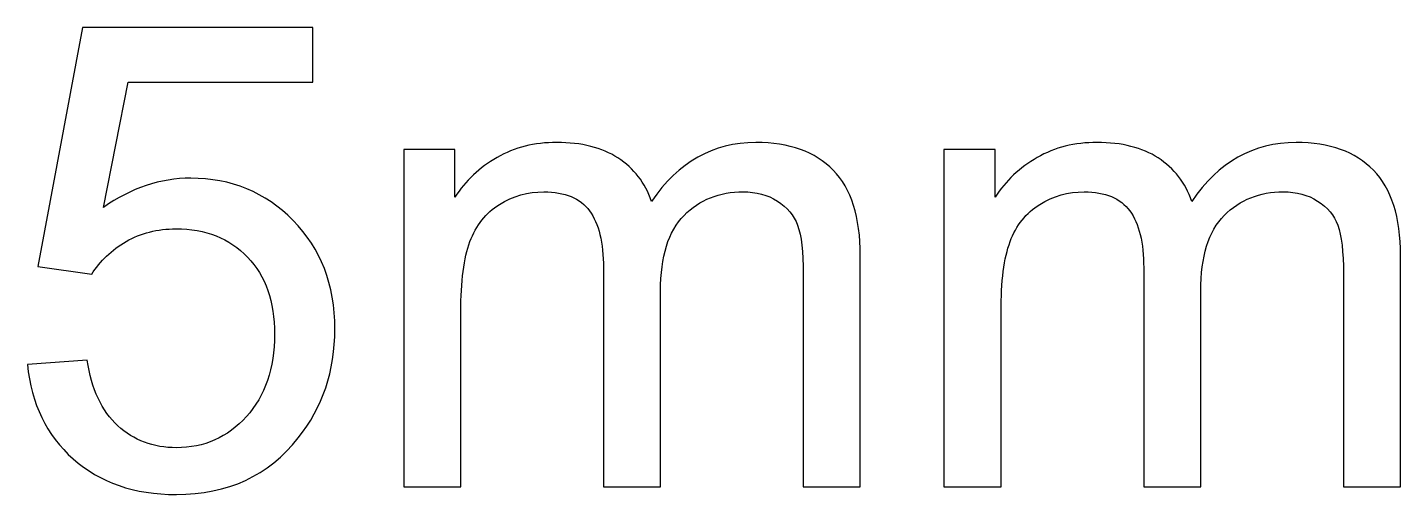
# Model space of a CAD drawing. Extents: x -181 to 112, y -145 to 119.
# Drawn here: x -180.8 to -89.3, y -38 to -7 of the extents above; entities that cross this region are included whole.
import ezdxf

# ---------------------------------------------------------------- set-up
doc = ezdxf.new("R2010")
doc.units = 0
doc.layers.add('LABELS', color=7, linetype='CONTINUOUS')

msp = doc.modelspace()

# ---------------------------------------------------------------- linework, layer by layer
at = {"layer": 'LABELS', "color": 250}
for points, knots in [([(-180.7534, -29.3993), (-180.7534, -29.3993), (-176.7804, -29.097), (-176.7804, -29.097), (-176.4853, -31.0332), (-175.8016, -32.4871), (-174.7363, -33.4659), (-173.6711, -34.4376), (-172.3684, -34.927), (-170.8353, -34.927), (-168.9855, -34.927), (-167.4381, -34.236), (-166.1785, -32.8613), (-164.9262, -31.4794), (-164.3, -29.6513), (-164.3, -27.3768), (-164.3, -25.2104), (-164.8974, -23.5046), (-166.0994, -22.2522), (-167.3013, -20.9999), (-168.892, -20.3737), (-170.8713, -20.3737), (-172.1021, -20.3737), (-173.2033, -20.6544), (-174.1821, -21.2158), (-175.1538, -21.7772), (-175.9167, -22.5041), (-176.4781, -23.3966), (-176.4781, -23.3966), (-180.0625, -22.8784), (-180.0625, -22.8784), (-180.0625, -22.8784), (-177.0827, -6.9864), (-177.0827, -6.9864), (-177.0827, -6.9864), (-161.7521, -6.9864), (-161.7521, -6.9864), (-161.7521, -6.9864), (-161.7521, -10.6139), (-161.7521, -10.6139), (-161.7521, -10.6139), (-174.0526, -10.6139), (-174.0526, -10.6139), (-174.0526, -10.6139), (-175.7008, -18.9558), (-175.7008, -18.9558), (-173.851, -17.653), (-171.9077, -17.0053), (-169.878, -17.0053), (-167.1862, -17.0053), (-164.9118, -17.9409), (-163.062, -19.8123), (-161.2123, -21.6836), (-160.2838, -24.0876), (-160.2838, -27.0242), (-160.2838, -29.824), (-161.0971, -32.2423), (-162.7237, -34.2792), (-164.703, -36.784), (-167.4093, -38.0363), (-170.8353, -38.0363), (-173.6423, -38.0363), (-175.9311, -37.2446), (-177.7089, -35.6683), (-179.4867, -34.0921), (-180.5015, -32.0048), (-180.7534, -29.3993)], [0, 0, 0, 0, 0.0454545, 0.0454545, 0.0454545, 0.0909091, 0.0909091, 0.0909091, 0.1363636, 0.1363636, 0.1363636, 0.1818182, 0.1818182, 0.1818182, 0.2272727, 0.2272727, 0.2272727, 0.2727273, 0.2727273, 0.2727273, 0.3181818, 0.3181818, 0.3181818, 0.3636364, 0.3636364, 0.3636364, 0.4090909, 0.4090909, 0.4090909, 0.4545455, 0.4545455, 0.4545455, 0.5, 0.5, 0.5, 0.5454545, 0.5454545, 0.5454545, 0.5909091, 0.5909091, 0.5909091, 0.6363636, 0.6363636, 0.6363636, 0.6818182, 0.6818182, 0.6818182, 0.7272727, 0.7272727, 0.7272727, 0.7727273, 0.7727273, 0.7727273, 0.8181818, 0.8181818, 0.8181818, 0.8636364, 0.8636364, 0.8636364, 0.9090909, 0.9090909, 0.9090909, 0.9545455, 0.9545455, 0.9545455, 1, 1, 1, 1]), ([(-180.7534, -29.3993), (-180.7534, -29.3993), (-176.7804, -29.097), (-176.7804, -29.097), (-176.4853, -31.0332), (-175.8016, -32.4871), (-174.7363, -33.4659), (-173.6711, -34.4376), (-172.3684, -34.927), (-170.8353, -34.927), (-168.9855, -34.927), (-167.4381, -34.236), (-166.1785, -32.8613), (-164.9262, -31.4794), (-164.3, -29.6513), (-164.3, -27.3768), (-164.3, -25.2104), (-164.8974, -23.5046), (-166.0994, -22.2522), (-167.3013, -20.9999), (-168.892, -20.3737), (-170.8713, -20.3737), (-172.1021, -20.3737), (-173.2033, -20.6544), (-174.1821, -21.2158), (-175.1538, -21.7772), (-175.9167, -22.5041), (-176.4781, -23.3966), (-176.4781, -23.3966), (-180.0625, -22.8784), (-180.0625, -22.8784), (-180.0625, -22.8784), (-177.0827, -6.9864), (-177.0827, -6.9864), (-177.0827, -6.9864), (-161.7521, -6.9864), (-161.7521, -6.9864), (-161.7521, -6.9864), (-161.7521, -10.6139), (-161.7521, -10.6139), (-161.7521, -10.6139), (-174.0526, -10.6139), (-174.0526, -10.6139), (-174.0526, -10.6139), (-175.7008, -18.9558), (-175.7008, -18.9558), (-173.851, -17.653), (-171.9077, -17.0053), (-169.878, -17.0053), (-167.1862, -17.0053), (-164.9118, -17.9409), (-163.062, -19.8123), (-161.2123, -21.6836), (-160.2838, -24.0876), (-160.2838, -27.0242), (-160.2838, -29.824), (-161.0971, -32.2423), (-162.7237, -34.2792), (-164.703, -36.784), (-167.4093, -38.0363), (-170.8353, -38.0363), (-173.6423, -38.0363), (-175.9311, -37.2446), (-177.7089, -35.6683), (-179.4867, -34.0921), (-180.5015, -32.0048), (-180.7534, -29.3993)], [0, 0, 0, 0, 0.0454545, 0.0454545, 0.0454545, 0.0909091, 0.0909091, 0.0909091, 0.1363636, 0.1363636, 0.1363636, 0.1818182, 0.1818182, 0.1818182, 0.2272727, 0.2272727, 0.2272727, 0.2727273, 0.2727273, 0.2727273, 0.3181818, 0.3181818, 0.3181818, 0.3636364, 0.3636364, 0.3636364, 0.4090909, 0.4090909, 0.4090909, 0.4545455, 0.4545455, 0.4545455, 0.5, 0.5, 0.5, 0.5454545, 0.5454545, 0.5454545, 0.5909091, 0.5909091, 0.5909091, 0.6363636, 0.6363636, 0.6363636, 0.6818182, 0.6818182, 0.6818182, 0.7272727, 0.7272727, 0.7272727, 0.7727273, 0.7727273, 0.7727273, 0.8181818, 0.8181818, 0.8181818, 0.8636364, 0.8636364, 0.8636364, 0.9090909, 0.9090909, 0.9090909, 0.9545455, 0.9545455, 0.9545455, 1, 1, 1, 1]), ([(-155.699, -37.5181), (-155.699, -37.5181), (-155.699, -15.1051), (-155.699, -15.1051), (-155.699, -15.1051), (-152.2874, -15.1051), (-152.2874, -15.1051), (-152.2874, -15.1051), (-152.2874, -18.272), (-152.2874, -18.272), (-151.5892, -17.178), (-150.6536, -16.2927), (-149.4876, -15.6306), (-148.3216, -14.9612), (-146.9972, -14.6301), (-145.5074, -14.6301), (-143.8519, -14.6301), (-142.4916, -14.9756), (-141.4336, -15.6593), (-140.3756, -16.3503), (-139.627, -17.3076), (-139.1952, -18.5455), (-137.4102, -15.9328), (-135.0998, -14.6301), (-132.2496, -14.6301), (-130.0184, -14.6301), (-128.2982, -15.2419), (-127.1034, -16.4727), (-125.9014, -17.7034), (-125.2968, -19.5964), (-125.2968, -22.1515), (-125.2968, -22.1515), (-125.2968, -37.5181), (-125.2968, -37.5181), (-125.2968, -37.5181), (-129.0971, -37.5181), (-129.0971, -37.5181), (-129.0971, -37.5181), (-129.0971, -23.411), (-129.0971, -23.411), (-129.0971, -21.8996), (-129.2267, -20.8055), (-129.4714, -20.1362), (-129.7161, -19.4668), (-130.1623, -18.9342), (-130.8173, -18.5239), (-131.4651, -18.1137), (-132.228, -17.9122), (-133.0989, -17.9122), (-134.6823, -17.9122), (-135.9923, -18.4376), (-137.0359, -19.4812), (-138.0796, -20.532), (-138.5978, -22.2091), (-138.5978, -24.5122), (-138.5978, -24.5122), (-138.5978, -37.5181), (-138.5978, -37.5181), (-138.5978, -37.5181), (-142.398, -37.5181), (-142.398, -37.5181), (-142.398, -37.5181), (-142.398, -22.972), (-142.398, -22.972), (-142.398, -21.2878), (-142.7075, -20.021), (-143.3265, -19.1789), (-143.9455, -18.3368), (-144.9604, -17.9122), (-146.3639, -17.9122), (-147.4291, -17.9122), (-148.4151, -18.1929), (-149.322, -18.7543), (-150.2289, -19.3157), (-150.8839, -20.1362), (-151.2941, -21.223), (-151.6972, -22.3026), (-151.8987, -23.8645), (-151.8987, -25.9014), (-151.8987, -25.9014), (-151.8987, -37.5181), (-151.8987, -37.5181), (-151.8987, -37.5181), (-155.699, -37.5181), (-155.699, -37.5181)], [0, 0, 0, 0, 0.0357143, 0.0357143, 0.0357143, 0.0714286, 0.0714286, 0.0714286, 0.1071429, 0.1071429, 0.1071429, 0.1428571, 0.1428571, 0.1428571, 0.1785714, 0.1785714, 0.1785714, 0.2142857, 0.2142857, 0.2142857, 0.25, 0.25, 0.25, 0.2857143, 0.2857143, 0.2857143, 0.3214286, 0.3214286, 0.3214286, 0.3571429, 0.3571429, 0.3571429, 0.3928571, 0.3928571, 0.3928571, 0.4285714, 0.4285714, 0.4285714, 0.4642857, 0.4642857, 0.4642857, 0.5, 0.5, 0.5, 0.5357143, 0.5357143, 0.5357143, 0.5714286, 0.5714286, 0.5714286, 0.6071429, 0.6071429, 0.6071429, 0.6428571, 0.6428571, 0.6428571, 0.6785714, 0.6785714, 0.6785714, 0.7142857, 0.7142857, 0.7142857, 0.75, 0.75, 0.75, 0.7857143, 0.7857143, 0.7857143, 0.8214286, 0.8214286, 0.8214286, 0.8571429, 0.8571429, 0.8571429, 0.8928571, 0.8928571, 0.8928571, 0.9285714, 0.9285714, 0.9285714, 0.9642857, 0.9642857, 0.9642857, 1, 1, 1, 1]), ([(-155.699, -37.5181), (-155.699, -37.5181), (-155.699, -15.1051), (-155.699, -15.1051), (-155.699, -15.1051), (-152.2874, -15.1051), (-152.2874, -15.1051), (-152.2874, -15.1051), (-152.2874, -18.272), (-152.2874, -18.272), (-151.5892, -17.178), (-150.6536, -16.2927), (-149.4876, -15.6306), (-148.3216, -14.9612), (-146.9972, -14.6301), (-145.5074, -14.6301), (-143.8519, -14.6301), (-142.4916, -14.9756), (-141.4336, -15.6593), (-140.3756, -16.3503), (-139.627, -17.3076), (-139.1952, -18.5455), (-137.4102, -15.9328), (-135.0998, -14.6301), (-132.2496, -14.6301), (-130.0184, -14.6301), (-128.2982, -15.2419), (-127.1034, -16.4727), (-125.9014, -17.7034), (-125.2968, -19.5964), (-125.2968, -22.1515), (-125.2968, -22.1515), (-125.2968, -37.5181), (-125.2968, -37.5181), (-125.2968, -37.5181), (-129.0971, -37.5181), (-129.0971, -37.5181), (-129.0971, -37.5181), (-129.0971, -23.411), (-129.0971, -23.411), (-129.0971, -21.8996), (-129.2267, -20.8055), (-129.4714, -20.1362), (-129.7161, -19.4668), (-130.1623, -18.9342), (-130.8173, -18.5239), (-131.4651, -18.1137), (-132.228, -17.9122), (-133.0989, -17.9122), (-134.6823, -17.9122), (-135.9923, -18.4376), (-137.0359, -19.4812), (-138.0796, -20.532), (-138.5978, -22.2091), (-138.5978, -24.5122), (-138.5978, -24.5122), (-138.5978, -37.5181), (-138.5978, -37.5181), (-138.5978, -37.5181), (-142.398, -37.5181), (-142.398, -37.5181), (-142.398, -37.5181), (-142.398, -22.972), (-142.398, -22.972), (-142.398, -21.2878), (-142.7075, -20.021), (-143.3265, -19.1789), (-143.9455, -18.3368), (-144.9604, -17.9122), (-146.3639, -17.9122), (-147.4291, -17.9122), (-148.4151, -18.1929), (-149.322, -18.7543), (-150.2289, -19.3157), (-150.8839, -20.1362), (-151.2941, -21.223), (-151.6972, -22.3026), (-151.8987, -23.8645), (-151.8987, -25.9014), (-151.8987, -25.9014), (-151.8987, -37.5181), (-151.8987, -37.5181), (-151.8987, -37.5181), (-155.699, -37.5181), (-155.699, -37.5181)], [0, 0, 0, 0, 0.0357143, 0.0357143, 0.0357143, 0.0714286, 0.0714286, 0.0714286, 0.1071429, 0.1071429, 0.1071429, 0.1428571, 0.1428571, 0.1428571, 0.1785714, 0.1785714, 0.1785714, 0.2142857, 0.2142857, 0.2142857, 0.25, 0.25, 0.25, 0.2857143, 0.2857143, 0.2857143, 0.3214286, 0.3214286, 0.3214286, 0.3571429, 0.3571429, 0.3571429, 0.3928571, 0.3928571, 0.3928571, 0.4285714, 0.4285714, 0.4285714, 0.4642857, 0.4642857, 0.4642857, 0.5, 0.5, 0.5, 0.5357143, 0.5357143, 0.5357143, 0.5714286, 0.5714286, 0.5714286, 0.6071429, 0.6071429, 0.6071429, 0.6428571, 0.6428571, 0.6428571, 0.6785714, 0.6785714, 0.6785714, 0.7142857, 0.7142857, 0.7142857, 0.75, 0.75, 0.75, 0.7857143, 0.7857143, 0.7857143, 0.8214286, 0.8214286, 0.8214286, 0.8571429, 0.8571429, 0.8571429, 0.8928571, 0.8928571, 0.8928571, 0.9285714, 0.9285714, 0.9285714, 0.9642857, 0.9642857, 0.9642857, 1, 1, 1, 1]), ([(-119.726, -37.5181), (-119.726, -37.5181), (-119.726, -15.1051), (-119.726, -15.1051), (-119.726, -15.1051), (-116.3144, -15.1051), (-116.3144, -15.1051), (-116.3144, -15.1051), (-116.3144, -18.272), (-116.3144, -18.272), (-115.6162, -17.178), (-114.6806, -16.2927), (-113.5146, -15.6306), (-112.3486, -14.9612), (-111.0242, -14.6301), (-109.5344, -14.6301), (-107.8789, -14.6301), (-106.5186, -14.9756), (-105.4606, -15.6593), (-104.4026, -16.3503), (-103.654, -17.3076), (-103.2222, -18.5455), (-101.4372, -15.9328), (-99.1268, -14.6301), (-96.2766, -14.6301), (-94.0454, -14.6301), (-92.3252, -15.2419), (-91.1304, -16.4727), (-89.9284, -17.7034), (-89.3238, -19.5964), (-89.3238, -22.1515), (-89.3238, -22.1515), (-89.3238, -37.5181), (-89.3238, -37.5181), (-89.3238, -37.5181), (-93.1241, -37.5181), (-93.1241, -37.5181), (-93.1241, -37.5181), (-93.1241, -23.411), (-93.1241, -23.411), (-93.1241, -21.8996), (-93.2537, -20.8055), (-93.4984, -20.1362), (-93.7431, -19.4668), (-94.1893, -18.9342), (-94.8443, -18.5239), (-95.4921, -18.1137), (-96.255, -17.9122), (-97.1259, -17.9122), (-98.7093, -17.9122), (-100.0193, -18.4376), (-101.0629, -19.4812), (-102.1066, -20.532), (-102.6248, -22.2091), (-102.6248, -24.5122), (-102.6248, -24.5122), (-102.6248, -37.5181), (-102.6248, -37.5181), (-102.6248, -37.5181), (-106.425, -37.5181), (-106.425, -37.5181), (-106.425, -37.5181), (-106.425, -22.972), (-106.425, -22.972), (-106.425, -21.2878), (-106.7345, -20.021), (-107.3535, -19.1789), (-107.9725, -18.3368), (-108.9874, -17.9122), (-110.3909, -17.9122), (-111.4561, -17.9122), (-112.4421, -18.1929), (-113.349, -18.7543), (-114.2559, -19.3157), (-114.9109, -20.1362), (-115.3211, -21.223), (-115.7242, -22.3026), (-115.9257, -23.8645), (-115.9257, -25.9014), (-115.9257, -25.9014), (-115.9257, -37.5181), (-115.9257, -37.5181), (-115.9257, -37.5181), (-119.726, -37.5181), (-119.726, -37.5181)], [0, 0, 0, 0, 0.0357143, 0.0357143, 0.0357143, 0.0714286, 0.0714286, 0.0714286, 0.1071429, 0.1071429, 0.1071429, 0.1428571, 0.1428571, 0.1428571, 0.1785714, 0.1785714, 0.1785714, 0.2142857, 0.2142857, 0.2142857, 0.25, 0.25, 0.25, 0.2857143, 0.2857143, 0.2857143, 0.3214286, 0.3214286, 0.3214286, 0.3571429, 0.3571429, 0.3571429, 0.3928571, 0.3928571, 0.3928571, 0.4285714, 0.4285714, 0.4285714, 0.4642857, 0.4642857, 0.4642857, 0.5, 0.5, 0.5, 0.5357143, 0.5357143, 0.5357143, 0.5714286, 0.5714286, 0.5714286, 0.6071429, 0.6071429, 0.6071429, 0.6428571, 0.6428571, 0.6428571, 0.6785714, 0.6785714, 0.6785714, 0.7142857, 0.7142857, 0.7142857, 0.75, 0.75, 0.75, 0.7857143, 0.7857143, 0.7857143, 0.8214286, 0.8214286, 0.8214286, 0.8571429, 0.8571429, 0.8571429, 0.8928571, 0.8928571, 0.8928571, 0.9285714, 0.9285714, 0.9285714, 0.9642857, 0.9642857, 0.9642857, 1, 1, 1, 1]), ([(-119.726, -37.5181), (-119.726, -37.5181), (-119.726, -15.1051), (-119.726, -15.1051), (-119.726, -15.1051), (-116.3144, -15.1051), (-116.3144, -15.1051), (-116.3144, -15.1051), (-116.3144, -18.272), (-116.3144, -18.272), (-115.6162, -17.178), (-114.6806, -16.2927), (-113.5146, -15.6306), (-112.3486, -14.9612), (-111.0242, -14.6301), (-109.5344, -14.6301), (-107.8789, -14.6301), (-106.5186, -14.9756), (-105.4606, -15.6593), (-104.4026, -16.3503), (-103.654, -17.3076), (-103.2222, -18.5455), (-101.4372, -15.9328), (-99.1268, -14.6301), (-96.2766, -14.6301), (-94.0454, -14.6301), (-92.3252, -15.2419), (-91.1304, -16.4727), (-89.9284, -17.7034), (-89.3238, -19.5964), (-89.3238, -22.1515), (-89.3238, -22.1515), (-89.3238, -37.5181), (-89.3238, -37.5181), (-89.3238, -37.5181), (-93.1241, -37.5181), (-93.1241, -37.5181), (-93.1241, -37.5181), (-93.1241, -23.411), (-93.1241, -23.411), (-93.1241, -21.8996), (-93.2537, -20.8055), (-93.4984, -20.1362), (-93.7431, -19.4668), (-94.1893, -18.9342), (-94.8443, -18.5239), (-95.4921, -18.1137), (-96.255, -17.9122), (-97.1259, -17.9122), (-98.7093, -17.9122), (-100.0193, -18.4376), (-101.0629, -19.4812), (-102.1066, -20.532), (-102.6248, -22.2091), (-102.6248, -24.5122), (-102.6248, -24.5122), (-102.6248, -37.5181), (-102.6248, -37.5181), (-102.6248, -37.5181), (-106.425, -37.5181), (-106.425, -37.5181), (-106.425, -37.5181), (-106.425, -22.972), (-106.425, -22.972), (-106.425, -21.2878), (-106.7345, -20.021), (-107.3535, -19.1789), (-107.9725, -18.3368), (-108.9874, -17.9122), (-110.3909, -17.9122), (-111.4561, -17.9122), (-112.4421, -18.1929), (-113.349, -18.7543), (-114.2559, -19.3157), (-114.9109, -20.1362), (-115.3211, -21.223), (-115.7242, -22.3026), (-115.9257, -23.8645), (-115.9257, -25.9014), (-115.9257, -25.9014), (-115.9257, -37.5181), (-115.9257, -37.5181), (-115.9257, -37.5181), (-119.726, -37.5181), (-119.726, -37.5181)], [0, 0, 0, 0, 0.0357143, 0.0357143, 0.0357143, 0.0714286, 0.0714286, 0.0714286, 0.1071429, 0.1071429, 0.1071429, 0.1428571, 0.1428571, 0.1428571, 0.1785714, 0.1785714, 0.1785714, 0.2142857, 0.2142857, 0.2142857, 0.25, 0.25, 0.25, 0.2857143, 0.2857143, 0.2857143, 0.3214286, 0.3214286, 0.3214286, 0.3571429, 0.3571429, 0.3571429, 0.3928571, 0.3928571, 0.3928571, 0.4285714, 0.4285714, 0.4285714, 0.4642857, 0.4642857, 0.4642857, 0.5, 0.5, 0.5, 0.5357143, 0.5357143, 0.5357143, 0.5714286, 0.5714286, 0.5714286, 0.6071429, 0.6071429, 0.6071429, 0.6428571, 0.6428571, 0.6428571, 0.6785714, 0.6785714, 0.6785714, 0.7142857, 0.7142857, 0.7142857, 0.75, 0.75, 0.75, 0.7857143, 0.7857143, 0.7857143, 0.8214286, 0.8214286, 0.8214286, 0.8571429, 0.8571429, 0.8571429, 0.8928571, 0.8928571, 0.8928571, 0.9285714, 0.9285714, 0.9285714, 0.9642857, 0.9642857, 0.9642857, 1, 1, 1, 1])]:
    msp.add_open_spline(points, degree=3, knots=knots, dxfattribs=at)

doc.saveas('drawing.dxf')
